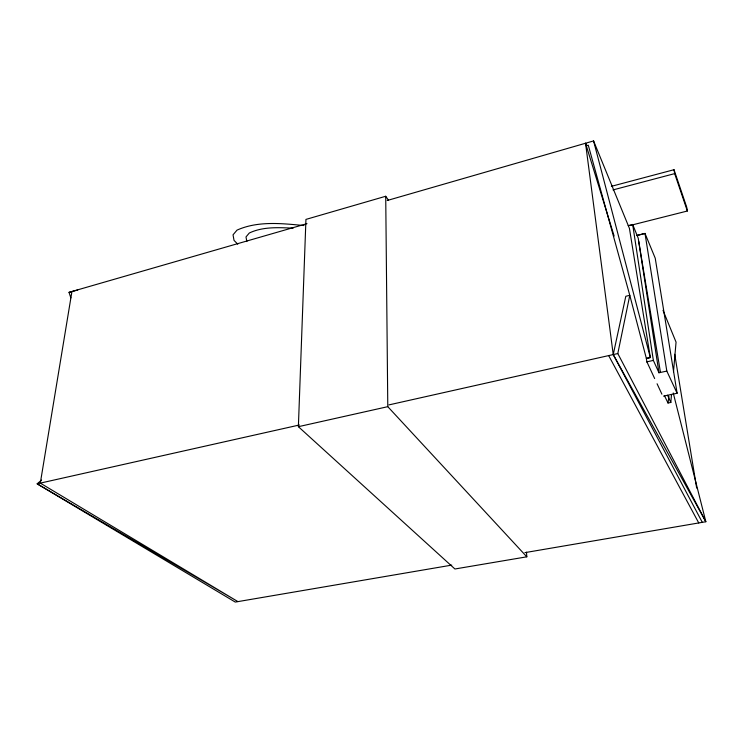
<?xml version="1.0" encoding="UTF-8"?>
<svg xmlns="http://www.w3.org/2000/svg" width="743" height="743" viewBox="0 0 743 743"><rect width="100%" height="100%" fill="white"/><g stroke="black" fill="none" stroke-linecap="round" stroke-linejoin="round"><path stroke-width="1.11" d="M526.481 552.216L526.824 556.813L454.92 568.989L298.38 426.686L305.94 219.408L385.719 196.263L388.375 200.062M664.493 395.759L668.022 403.022L670.827 402.446L671.514 394.477M673.492 371.723L676.056 342.142L662.997 310.295M668.022 403.022L668.914 396.307M524.939 552.625L705.85 521.735L617.804 353.547L629.785 295.315L588.289 145.219L586.208 145.814L585.54 143.25L613.235 354.578L702.302 522.348M41.562 480.062L37.15 483.823L235.252 602.071L451.753 565.117M70.826 297.85L69.034 292.343L306.998 223.652M387.224 200.499L593.573 140.929L629.432 228.398L650.329 357.532L646.354 358.423L646.902 361.85L654.648 378.54M69.034 292.343L77.746 289.984M611.396 186.335L674.012 169.71L686.699 207.158L687.359 211.012L629.99 225.5M613.012 189.92L674.663 173.621L674.012 169.71M628.188 225.64L632.674 224.47L638.228 238.215L658.967 372.772L666.815 371.073L677.114 393.251L663.499 396.103M644.58 233.534L636.723 235.55L644.998 233.423L655.233 258.22L677.114 393.251M299.457 424.977L37.15 483.823L237.918 601.616L40.308 483.117L71.932 291.562M388.942 404.898L617.804 353.547M298.38 426.686L387.79 406.672L526.824 556.813M646.568 361.906L653.357 360.411L658.967 372.772M293.123 228.157C278.486 227.534 262.864 226.531 249.295 233.023L245.998 236.933L246.852 241.54M303.961 225.547C281.82 223.439 257.905 220.755 237.026 230.116L233.033 234.825L234.026 240.379L237.76 244.159M608.684 355.6L698.754 522.951M657.072 383.76L661.911 394.189M667.539 395.239L670.827 402.446M674.663 173.621L687.359 211.012M585.54 143.25L614.127 236.06M593.573 140.929L650.329 357.532L646.354 358.414L629.785 295.315L625.81 296.271L613.235 354.578L705.85 521.735L673.232 392.963M638.683 241.159L660.481 372.512M674.728 354.29L696.674 488.049M644.998 233.423L666.815 371.073M632.674 224.47L653.357 360.411M385.719 196.263L387.79 406.672"/></g></svg>
